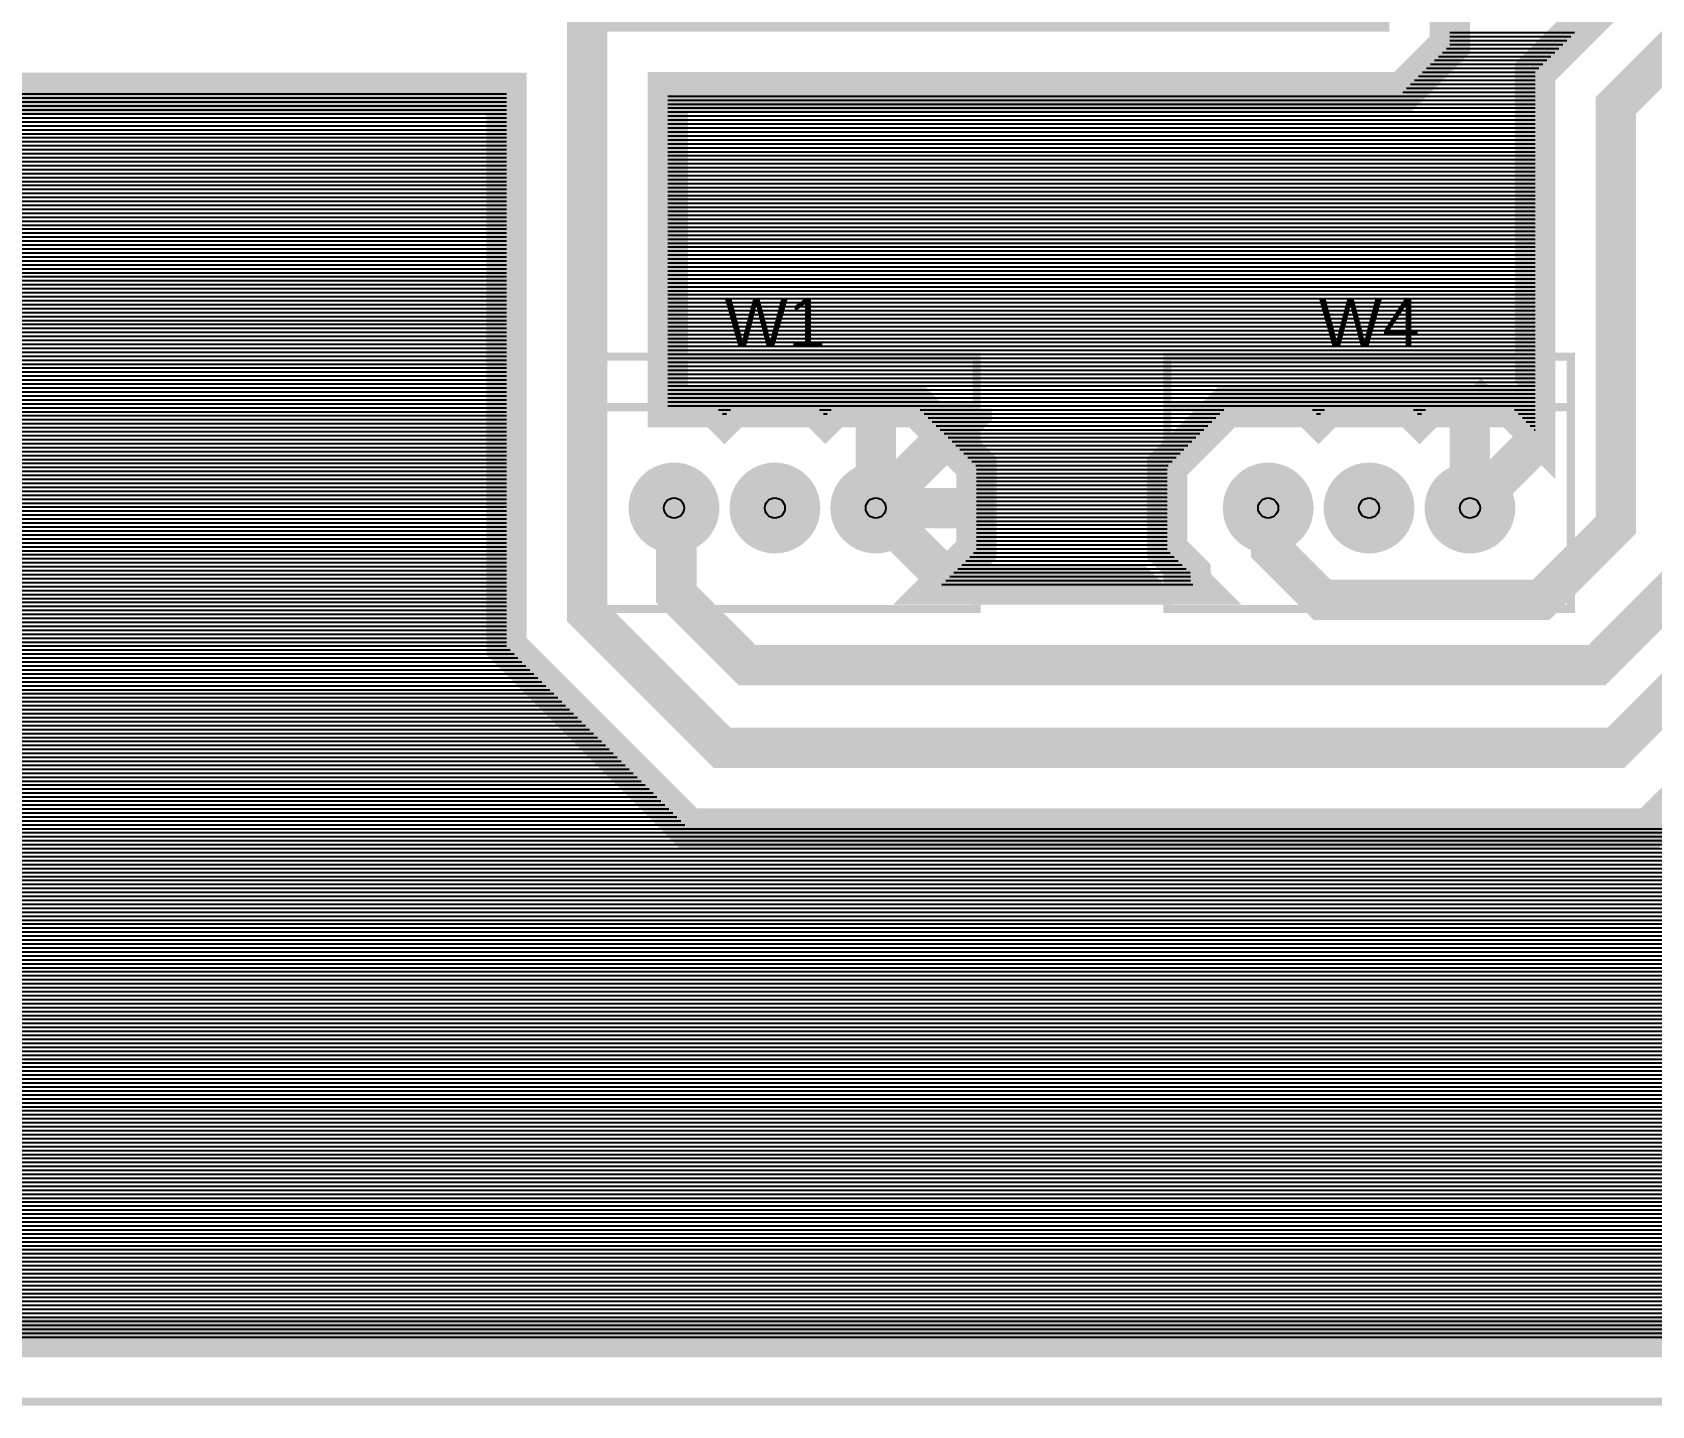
# Model space of a CAD drawing. Header units: inches. Extents: x -3.94 to 3.94, y -1.92 to 1.92.
# Drawn here: x -1.03 to 0.575, y -1.923 to -0.562 of the extents above; entities that cross this region are included whole.
import ezdxf

# ---------------------------------------------------------------- set-up
doc = ezdxf.new("R2010")
doc.units = ezdxf.units.IN
doc.layers.get('0').update_dxf_attribs({"linetype": 'CONTINUOUS'})

# ---------------------------------------------------------------- blocks, each defined once
blk = doc.blocks.new('EPAD')
at = {"const_width": 0.5}
blk.add_lwpolyline([(-0.25, 0, 1), (0.25, 0, 1)], format="xyb", close=True, dxfattribs=at)

msp = doc.modelspace()

# ---------------------------------------------------------------- linework, layer by layer
for points, const_width in [([(-3.937008, -1.919291), (3.937008, -1.919291), (3.937008, 1.919291), (-3.937008, 1.919291), (-3.937008, -1.919291)], 0.008), ([(-3.937008, -1.919291), (3.937008, -1.919291), (3.937008, 1.919291), (-3.937008, 1.919291), (-3.937008, -1.919291)], 0.008), ([(3.873008, -1.855291), (-3.873008, -1.855291), (-3.873008, 1.855291), (3.873008, 1.855291), (3.873008, -1.855291)], 0.04), ([(0.784057, -1.140198), (0.573172, -1.351082), (-0.379344, -1.351082), (-0.559805, -1.170621), (-0.559805, -0.621809), (-1.163694, -0.621809), (-1.373571, -0.411933), (-1.373571, 0.115052), (-1.154687, 0.333937), (-1.045673, 0.333937), (-1.025673, 0.353937), (-0.942831, 0.353937), (-0.884252, 0.295358), (-0.884252, 0.212516), (-0.892831, 0.203937), (-0.884252, 0.195358), (-0.884252, 0.128471), (-0.688039, 0.128471), (-0.677708, 0.138802), (-0.677708, 1.121354), (-0.451642, 1.34742), (0.581445, 1.34742), (0.604877, 1.323989)], 0.04), ([(2.59685, -0.450787), (2.522201, -0.525437), (2.080544, -0.525437), (1.963261, -0.642721), (1.963261, -0.649775), (1.750739, -0.649775), (1.74192, -0.658594), (1.681018, -0.719496), (0.807231, -0.719496), (0.704057, -0.82267), (0.704057, -0.827961), (0.704057, -1.107061), (0.540036, -1.271082), (-0.346208, -1.271082), (-0.479805, -1.137485), (-0.479805, -0.541339), (0.295276, -0.541339), (0.295276, -0.333465)], 0.04), ([(0.582383, -0.478796), (0.459921, -0.601258), (0.459921, -0.956689), (0.436697, -0.933465), (0.353854, -0.933465), (0.345276, -0.942044), (0.336697, -0.933465), (0.253854, -0.933465), (0.245276, -0.942044), (0.236697, -0.933465), (0.153854, -0.933465), (0.095276, -0.992043), (0.095276, -1.074886), (0.118124, -1.097734), (0.118124, -1.106984), (0.120494, -1.109353), (-0.128169, -1.109353), (-0.093701, -1.074886), (-0.093701, -0.992043), (-0.15228, -0.933465), (-0.235122, -0.933465), (-0.243701, -0.942044), (-0.25228, -0.933465), (-0.335122, -0.933465), (-0.343701, -0.942044), (-0.35228, -0.933465), (-0.399806, -0.933465), (-0.399806, -0.621338), (0.328413, -0.621338), (0.375275, -0.574475), (0.375275, -0.394886)], 0.04), ([(1.99685, -0.450787), (1.98183, -0.465807), (1.98183, -0.525905), (1.928458, -0.579277), (1.710358, -0.579277), (1.638549, -0.651086), (0.704955, -0.651086), (0.625528, -0.730513), (0.625528, -1.084969), (0.521145, -1.189353), (-0.321087, -1.189353), (-0.391398, -1.119041), (-0.391398, -1.035767), (-0.393701, -1.033465)], 0.04), ([(1.69685, -0.450787), (1.588843, -0.558795), (0.61552, -0.558795), (0.539921, -0.634394), (0.539921, -1.05041), (0.465702, -1.124628), (0.248905, -1.124628), (0.198124, -1.073847), (0.198124, -1.036313), (0.195276, -1.033465)], 0.04), ([(-0.493701, -1.133465), (-0.093701, -1.133465), (-0.093701, -0.883465), (-0.493701, -0.883465), (-0.493701, -1.133465)], 0.008), ([(-0.493701, -1.133465), (-0.093701, -1.133465), (-0.093701, -0.883465), (-0.493701, -0.883465), (-0.493701, -1.133465)], 0.008), ([(0.095276, -1.133465), (0.495276, -1.133465), (0.495276, -0.883465), (0.095276, -0.883465), (0.095276, -1.133465)], 0.008), ([(0.095276, -1.133465), (0.495276, -1.133465), (0.495276, -0.883465), (0.095276, -0.883465), (0.095276, -1.133465)], 0.008), ([(-0.193701, -1.033465), (-0.193701, -0.927144), (-0.192591, -0.926035)], 0.04), ([(0.395276, -1.033465), (0.395276, -0.922111), (0.392089, -0.918925)], 0.04), ([(0.395276, -1.033465), (0.459608, -0.969132), (0.459608, -0.931007)], 0.04), ([(-0.493701, -0.933465), (-0.093701, -0.933465)], 0.008), ([(-0.493701, -0.933465), (-0.093701, -0.933465)], 0.008), ([(-0.193701, -1.033465), (-0.098425, -0.938189), (-0.098425, -0.935039)], 0.04), ([(-0.193701, -0.933465), (-0.193701, -1.033465)], 0.01), ([(0.095276, -0.933465), (0.495276, -0.933465)], 0.008), ([(0.095276, -0.933465), (0.495276, -0.933465)], 0.008), ([(0.395276, -0.933465), (0.395276, -1.033465)], 0.01), ([(-0.193701, -1.033465), (-0.091313, -1.033465), (-0.090367, -1.032518)], 0.04), ([(-0.193701, -1.033465), (-0.121129, -1.106037), (-0.121129, -1.108713)], 0.04), ([(-0.093701, -1.033465), (-0.193701, -1.033465)], 0.01)]:
    msp.add_lwpolyline(points, dxfattribs=dict(const_width=const_width))
for points in [[(0.375275, -0.562109), (0.49907, -0.562109)], [(0.375275, -0.566046), (0.495133, -0.566046)], [(0.375275, -0.569983), (0.491196, -0.569983)], [(0.375275, -0.57392), (0.487259, -0.57392)], [(0.356145, -0.593605), (0.467574, -0.593605)], [(0.360082, -0.589668), (0.471511, -0.589668)], [(0.364019, -0.585731), (0.475448, -0.585731)], [(0.367956, -0.581794), (0.479385, -0.581794)], [(0.371893, -0.577857), (0.483322, -0.577857)], [(0.340397, -0.609353), (0.459921, -0.609353)], [(0.344334, -0.605416), (0.459921, -0.605416)], [(0.348271, -0.601479), (0.459921, -0.601479)], [(0.352208, -0.597542), (0.463637, -0.597542)], [(-3.873008, -0.623008), (-0.559805, -0.623008)], [(-0.399806, -0.625101), (0.459921, -0.625101)], [(0.328586, -0.621164), (0.459921, -0.621164)], [(0.332523, -0.617227), (0.459921, -0.617227)], [(0.33646, -0.61329), (0.459921, -0.61329)], [(-3.873008, -0.626945), (-0.559805, -0.626945)], [(-3.873008, -0.630882), (-0.559805, -0.630882)], [(-3.873008, -0.634819), (-0.559805, -0.634819)], [(-3.873008, -0.638756), (-0.559805, -0.638756)], [(-0.399806, -0.629038), (0.459921, -0.629038)], [(-0.399806, -0.632975), (0.459921, -0.632975)], [(-0.399806, -0.636912), (0.459921, -0.636912)], [(-0.399806, -0.640849), (0.459921, -0.640849)], [(-3.873008, -0.642693), (-0.559805, -0.642693)], [(-3.873008, -0.64663), (-0.559805, -0.64663)], [(-3.873008, -0.650567), (-0.559805, -0.650567)], [(-3.873008, -0.654504), (-0.559805, -0.654504)], [(-0.399806, -0.644786), (0.459921, -0.644786)], [(-0.399806, -0.648723), (0.459921, -0.648723)], [(-0.399806, -0.65266), (0.459921, -0.65266)], [(-0.399806, -0.656597), (0.459921, -0.656597)], [(-3.873008, -0.658441), (-0.559805, -0.658441)], [(-3.873008, -0.662378), (-0.559805, -0.662378)], [(-3.873008, -0.666315), (-0.559805, -0.666315)], [(-3.873008, -0.670252), (-0.559805, -0.670252)], [(-0.399806, -0.660534), (0.459921, -0.660534)], [(-0.399806, -0.664471), (0.459921, -0.664471)], [(-0.399806, -0.668408), (0.459921, -0.668408)], [(-0.399806, -0.672345), (0.459921, -0.672345)], [(-3.873008, -0.674189), (-0.559805, -0.674189)], [(-3.873008, -0.678126), (-0.559805, -0.678126)], [(-3.873008, -0.682063), (-0.559805, -0.682063)], [(-3.873008, -0.686), (-0.559805, -0.686)], [(-3.873008, -0.689937), (-0.559805, -0.689937)], [(-0.399806, -0.676282), (0.459921, -0.676282)], [(-0.399806, -0.680219), (0.459921, -0.680219)], [(-0.399806, -0.684156), (0.459921, -0.684156)], [(-0.399806, -0.688093), (0.459921, -0.688093)], [(-3.873008, -0.693874), (-0.559805, -0.693874)], [(-3.873008, -0.697811), (-0.559805, -0.697811)], [(-3.873008, -0.701748), (-0.559805, -0.701748)], [(-3.873008, -0.705685), (-0.559805, -0.705685)], [(-0.399806, -0.69203), (0.459921, -0.69203)], [(-0.399806, -0.695967), (0.459921, -0.695967)], [(-0.399806, -0.699904), (0.459921, -0.699904)], [(-0.399806, -0.703841), (0.459921, -0.703841)], [(-3.873008, -0.709622), (-0.559805, -0.709622)], [(-3.873008, -0.713559), (-0.559805, -0.713559)], [(-3.873008, -0.717496), (-0.559805, -0.717496)], [(-3.873008, -0.721433), (-0.559805, -0.721433)], [(-0.399806, -0.707778), (0.459921, -0.707778)], [(-0.399806, -0.711715), (0.459921, -0.711715)], [(-0.399806, -0.715652), (0.459921, -0.715652)], [(-0.399806, -0.719589), (0.459921, -0.719589)], [(-3.873008, -0.72537), (-0.559805, -0.72537)], [(-3.873008, -0.729307), (-0.559805, -0.729307)], [(-3.873008, -0.733244), (-0.559805, -0.733244)], [(-3.873008, -0.737181), (-0.559805, -0.737181)], [(-0.399806, -0.723526), (0.459921, -0.723526)], [(-0.399806, -0.727463), (0.459921, -0.727463)], [(-0.399806, -0.7314), (0.459921, -0.7314)], [(-0.399806, -0.735337), (0.459921, -0.735337)], [(-3.873008, -0.741118), (-0.559805, -0.741118)], [(-3.873008, -0.745055), (-0.559805, -0.745055)], [(-3.873008, -0.748992), (-0.559805, -0.748992)], [(-3.873008, -0.752929), (-0.559805, -0.752929)], [(-0.399806, -0.739274), (0.459921, -0.739274)], [(-0.399806, -0.743211), (0.459921, -0.743211)], [(-0.399806, -0.747148), (0.459921, -0.747148)], [(-0.399806, -0.751085), (0.459921, -0.751085)], [(-3.873008, -0.756866), (-0.559805, -0.756866)], [(-3.873008, -0.760803), (-0.559805, -0.760803)], [(-3.873008, -0.76474), (-0.559805, -0.76474)], [(-3.873008, -0.768677), (-0.559805, -0.768677)], [(-0.399806, -0.755022), (0.459921, -0.755022)], [(-0.399806, -0.758959), (0.459921, -0.758959)], [(-0.399806, -0.762896), (0.459921, -0.762896)], [(-0.399806, -0.766833), (0.459921, -0.766833)], [(-3.873008, -0.772614), (-0.559805, -0.772614)], [(-3.873008, -0.776551), (-0.559805, -0.776551)], [(-3.873008, -0.780488), (-0.559805, -0.780488)], [(-3.873008, -0.784425), (-0.559805, -0.784425)], [(-0.399806, -0.77077), (0.459921, -0.77077)], [(-0.399806, -0.774707), (0.459921, -0.774707)], [(-0.399806, -0.778645), (0.459921, -0.778645)], [(-0.399806, -0.782582), (0.459921, -0.782582)], [(-3.873008, -0.788362), (-0.559805, -0.788362)], [(-3.873008, -0.792299), (-0.559805, -0.792299)], [(-3.873008, -0.796236), (-0.559805, -0.796236)], [(-3.873008, -0.800173), (-0.559805, -0.800173)], [(-0.399806, -0.786519), (0.459921, -0.786519)], [(-0.399806, -0.790456), (0.459921, -0.790456)], [(-0.399806, -0.794393), (0.459921, -0.794393)], [(-0.399806, -0.79833), (0.459921, -0.79833)], [(-0.399806, -0.802267), (0.459921, -0.802267)], [(-3.873008, -0.80411), (-0.559805, -0.80411)], [(-3.873008, -0.808047), (-0.559805, -0.808047)], [(-3.873008, -0.811984), (-0.559805, -0.811984)], [(-3.873008, -0.815921), (-0.559805, -0.815921)], [(-0.399806, -0.806204), (0.459921, -0.806204)], [(-0.399806, -0.810141), (0.459921, -0.810141)], [(-0.399806, -0.814078), (0.459921, -0.814078)], [(-0.399806, -0.818015), (0.459921, -0.818015)], [(-3.873008, -0.819858), (-0.559805, -0.819858)], [(-3.873008, -0.823795), (-0.559805, -0.823795)], [(-3.873008, -0.827732), (-0.559805, -0.827732)], [(-3.873008, -0.831669), (-0.559805, -0.831669)], [(-0.399806, -0.821952), (0.459921, -0.821952)], [(-0.399806, -0.825889), (0.459921, -0.825889)], [(-0.399806, -0.829826), (0.459921, -0.829826)], [(-0.399806, -0.833763), (0.459921, -0.833763)], [(-3.873008, -0.835606), (-0.559805, -0.835606)], [(-3.873008, -0.839543), (-0.559805, -0.839543)], [(-3.873008, -0.84348), (-0.559805, -0.84348)], [(-3.873008, -0.847417), (-0.559805, -0.847417)], [(-0.399806, -0.8377), (0.459921, -0.8377)], [(-0.399806, -0.841637), (0.459921, -0.841637)], [(-0.399806, -0.845574), (0.459921, -0.845574)], [(-0.399806, -0.849511), (0.459921, -0.849511)], [(-3.873008, -0.851354), (-0.559805, -0.851354)], [(-3.873008, -0.855291), (-0.559805, -0.855291)], [(-3.873008, -0.859228), (-0.559805, -0.859228)], [(-3.873008, -0.863165), (-0.559805, -0.863165)], [(-0.399806, -0.853448), (0.459921, -0.853448)], [(-0.399806, -0.857385), (0.459921, -0.857385)], [(-0.399806, -0.861322), (0.459921, -0.861322)], [(-0.399806, -0.865259), (0.459921, -0.865259)], [(-3.873008, -0.867102), (-0.559805, -0.867102)], [(-3.873008, -0.871039), (-0.559805, -0.871039)], [(-3.873008, -0.874976), (-0.559805, -0.874976)], [(-3.873008, -0.878913), (-0.559805, -0.878913)], [(-0.399806, -0.869196), (0.459921, -0.869196)], [(-0.399806, -0.873133), (0.459921, -0.873133)], [(-0.399806, -0.87707), (0.459921, -0.87707)], [(-0.399806, -0.881007), (0.459921, -0.881007)], [(-3.873008, -0.88285), (-0.559805, -0.88285)], [(-3.873008, -0.886787), (-0.559805, -0.886787)], [(-3.873008, -0.890724), (-0.559805, -0.890724)], [(-3.873008, -0.894661), (-0.559805, -0.894661)], [(-3.873008, -0.898598), (-0.559805, -0.898598)], [(-0.399806, -0.884944), (0.459921, -0.884944)], [(-0.399806, -0.888881), (0.459921, -0.888881)], [(-0.399806, -0.892818), (0.459921, -0.892818)], [(-0.399806, -0.896755), (0.459921, -0.896755)], [(-3.873008, -0.902535), (-0.559805, -0.902535)], [(-3.873008, -0.906472), (-0.559805, -0.906472)], [(-3.873008, -0.910409), (-0.559805, -0.910409)], [(-3.873008, -0.914346), (-0.559805, -0.914346)], [(-0.399806, -0.900692), (0.459921, -0.900692)], [(-0.399806, -0.904629), (0.459921, -0.904629)], [(-0.399806, -0.908566), (0.459921, -0.908566)], [(-0.399806, -0.912503), (0.459921, -0.912503)], [(-3.873008, -0.918283), (-0.559805, -0.918283)], [(-3.873008, -0.92222), (-0.559805, -0.92222)], [(-3.873008, -0.926157), (-0.559805, -0.926157)], [(-3.873008, -0.930094), (-0.559805, -0.930094)], [(-0.399806, -0.91644), (0.459921, -0.91644)], [(-0.399806, -0.920377), (0.459921, -0.920377)], [(-0.399806, -0.924314), (0.459921, -0.924314)], [(-0.399806, -0.928251), (0.459921, -0.928251)], [(-3.873008, -0.934031), (-0.559805, -0.934031)], [(-3.873008, -0.937968), (-0.559805, -0.937968)], [(-3.873008, -0.941905), (-0.559805, -0.941905)], [(-3.873008, -0.945843), (-0.559805, -0.945843)], [(-0.399806, -0.932188), (0.459921, -0.932188)], [(-0.34962, -0.936125), (-0.337782, -0.936125)], [(-0.345683, -0.940062), (-0.341719, -0.940062)], [(-0.24962, -0.936125), (-0.237782, -0.936125)], [(-0.245683, -0.940062), (-0.241719, -0.940062)], [(-0.14962, -0.936125), (0.151194, -0.936125)], [(-0.145683, -0.940062), (0.147257, -0.940062)], [(-0.141746, -0.943999), (0.14332, -0.943999)], [(0.239357, -0.936125), (0.251194, -0.936125)], [(0.243294, -0.940062), (0.247257, -0.940062)], [(0.339357, -0.936125), (0.351195, -0.936125)], [(0.343294, -0.940062), (0.347257, -0.940062)], [(0.439357, -0.936125), (0.459921, -0.936125)], [(0.443294, -0.940062), (0.459921, -0.940062)], [(0.447231, -0.943999), (0.459921, -0.943999)], [(-3.873008, -0.94978), (-0.559805, -0.94978)], [(-3.873008, -0.953717), (-0.559805, -0.953717)], [(-3.873008, -0.957654), (-0.559805, -0.957654)], [(-3.873008, -0.961591), (-0.559805, -0.961591)], [(-0.137809, -0.947936), (0.139383, -0.947936)], [(-0.133872, -0.951873), (0.135446, -0.951873)], [(-0.129935, -0.95581), (0.131509, -0.95581)], [(-0.125998, -0.959747), (0.127572, -0.959747)], [(0.451168, -0.947936), (0.459921, -0.947936)], [(0.455105, -0.951873), (0.459921, -0.951873)], [(0.459042, -0.95581), (0.459921, -0.95581)], [(-3.873008, -0.965528), (-0.559805, -0.965528)], [(-3.873008, -0.969465), (-0.559805, -0.969465)], [(-3.873008, -0.973402), (-0.559805, -0.973402)], [(-3.873008, -0.977339), (-0.559805, -0.977339)], [(-0.122061, -0.963684), (0.123635, -0.963684)], [(-0.118124, -0.967621), (0.119698, -0.967621)], [(-0.114187, -0.971558), (0.115761, -0.971558)], [(-0.11025, -0.975495), (0.111824, -0.975495)], [(-3.873008, -0.981276), (-0.559805, -0.981276)], [(-3.873008, -0.985213), (-0.559805, -0.985213)], [(-3.873008, -0.98915), (-0.559805, -0.98915)], [(-3.873008, -0.993087), (-0.559805, -0.993087)], [(-0.106313, -0.979432), (0.107887, -0.979432)], [(-0.102376, -0.983369), (0.10395, -0.983369)], [(-0.098439, -0.987306), (0.100013, -0.987306)], [(-0.094502, -0.991243), (0.096076, -0.991243)], [(-3.873008, -0.997024), (-0.559805, -0.997024)], [(-3.873008, -1.000961), (-0.559805, -1.000961)], [(-3.873008, -1.004898), (-0.559805, -1.004898)], [(-3.873008, -1.008835), (-0.559805, -1.008835)], [(-0.093701, -0.99518), (0.095276, -0.99518)], [(-0.093701, -0.999117), (0.095276, -0.999117)], [(-0.093701, -1.003054), (0.095276, -1.003054)], [(-0.093701, -1.006991), (0.095276, -1.006991)], [(-0.093701, -1.010928), (0.095276, -1.010928)], [(-3.873008, -1.012772), (-0.559805, -1.012772)], [(-3.873008, -1.016709), (-0.559805, -1.016709)], [(-3.873008, -1.020646), (-0.559805, -1.020646)], [(-3.873008, -1.024583), (-0.559805, -1.024583)], [(-0.093701, -1.014865), (0.095276, -1.014865)], [(-0.093701, -1.018802), (0.095276, -1.018802)], [(-0.093701, -1.022739), (0.095276, -1.022739)], [(-0.093701, -1.026676), (0.095276, -1.026676)], [(-3.873008, -1.02852), (-0.559805, -1.02852)], [(-3.873008, -1.032457), (-0.559805, -1.032457)], [(-3.873008, -1.036394), (-0.559805, -1.036394)], [(-3.873008, -1.040331), (-0.559805, -1.040331)], [(-0.093701, -1.030613), (0.095276, -1.030613)], [(-0.093701, -1.03455), (0.095276, -1.03455)], [(-0.093701, -1.038487), (0.095276, -1.038487)], [(-0.093701, -1.042424), (0.095276, -1.042424)], [(-3.873008, -1.044268), (-0.559805, -1.044268)], [(-3.873008, -1.048205), (-0.559805, -1.048205)], [(-3.873008, -1.052142), (-0.559805, -1.052142)], [(-3.873008, -1.056079), (-0.559805, -1.056079)], [(-0.093701, -1.046361), (0.095276, -1.046361)], [(-0.093701, -1.050298), (0.095276, -1.050298)], [(-0.093701, -1.054235), (0.095276, -1.054235)], [(-0.093701, -1.058172), (0.095276, -1.058172)], [(-3.873008, -1.060016), (-0.559805, -1.060016)], [(-3.873008, -1.063953), (-0.559805, -1.063953)], [(-3.873008, -1.06789), (-0.559805, -1.06789)], [(-3.873008, -1.071827), (-0.559805, -1.071827)], [(-0.093701, -1.062109), (0.095276, -1.062109)], [(-0.093701, -1.066046), (0.095276, -1.066046)], [(-0.093701, -1.069983), (0.095276, -1.069983)], [(-0.093701, -1.07392), (0.095276, -1.07392)], [(-3.873008, -1.075764), (-0.559805, -1.075764)], [(-3.873008, -1.079701), (-0.559805, -1.079701)], [(-3.873008, -1.083638), (-0.559805, -1.083638)], [(-3.873008, -1.087575), (-0.559805, -1.087575)], [(-0.108483, -1.089668), (0.110058, -1.089668)], [(-0.104546, -1.085731), (0.106121, -1.085731)], [(-0.100609, -1.081794), (0.102184, -1.081794)], [(-0.096672, -1.077857), (0.098247, -1.077857)], [(-3.873008, -1.091512), (-0.559805, -1.091512)], [(-3.873008, -1.095449), (-0.559805, -1.095449)], [(-3.873008, -1.099386), (-0.559805, -1.099386)], [(-3.873008, -1.103323), (-0.559805, -1.103323)], [(-3.873008, -1.10726), (-0.559805, -1.10726)], [(-0.124231, -1.105416), (0.118124, -1.105416)], [(-0.120294, -1.101479), (0.118124, -1.101479)], [(-0.116357, -1.097542), (0.117932, -1.097542)], [(-0.11242, -1.093605), (0.113995, -1.093605)], [(-3.873008, -1.111197), (-0.559805, -1.111197)], [(-3.873008, -1.115134), (-0.559805, -1.115134)], [(-3.873008, -1.119071), (-0.559805, -1.119071)], [(-3.873008, -1.123008), (-0.559805, -1.123008)], [(-0.128169, -1.109353), (0.120494, -1.109353)], [(-3.873008, -1.126945), (-0.559805, -1.126945)], [(-3.873008, -1.130882), (-0.559805, -1.130882)], [(-3.873008, -1.134819), (-0.559805, -1.134819)], [(-3.873008, -1.138756), (-0.559805, -1.138756)], [(-3.873008, -1.142693), (-0.559805, -1.142693)], [(-3.873008, -1.14663), (-0.559805, -1.14663)], [(-3.873008, -1.150567), (-0.559805, -1.150567)], [(-3.873008, -1.154504), (-0.559805, -1.154504)], [(-3.873008, -1.158441), (-0.559805, -1.158441)], [(-3.873008, -1.162378), (-0.559805, -1.162378)], [(-3.873008, -1.166315), (-0.559805, -1.166315)], [(-3.873008, -1.170252), (-0.559805, -1.170252)], [(-3.873008, -1.174189), (-0.556237, -1.174189)], [(-3.873008, -1.178126), (-0.5523, -1.178126)], [(-3.873008, -1.182063), (-0.548363, -1.182063)], [(-3.873008, -1.186), (-0.544426, -1.186)], [(-3.873008, -1.189937), (-0.540489, -1.189937)], [(-3.873008, -1.193874), (-0.536552, -1.193874)], [(-3.873008, -1.197811), (-0.532615, -1.197811)], [(-3.873008, -1.201748), (-0.528678, -1.201748)], [(-3.873008, -1.205685), (-0.524741, -1.205685)], [(-3.873008, -1.209622), (-0.520804, -1.209622)], [(-3.873008, -1.213559), (-0.516867, -1.213559)], [(-3.873008, -1.217496), (-0.51293, -1.217496)], [(-3.873008, -1.221433), (-0.508993, -1.221433)], [(-3.873008, -1.22537), (-0.505056, -1.22537)], [(-3.873008, -1.229307), (-0.501119, -1.229307)], [(-3.873008, -1.233244), (-0.497182, -1.233244)], [(-3.873008, -1.237181), (-0.493245, -1.237181)], [(-3.873008, -1.241118), (-0.489308, -1.241118)], [(-3.873008, -1.245055), (-0.485371, -1.245055)], [(-3.873008, -1.248992), (-0.481434, -1.248992)], [(-3.873008, -1.252929), (-0.477497, -1.252929)], [(-3.873008, -1.256866), (-0.47356, -1.256866)], [(-3.873008, -1.260803), (-0.469623, -1.260803)], [(-3.873008, -1.26474), (-0.465686, -1.26474)], [(-3.873008, -1.268677), (-0.461749, -1.268677)], [(-3.873008, -1.272614), (-0.457812, -1.272614)], [(-3.873008, -1.276551), (-0.453875, -1.276551)], [(-3.873008, -1.280488), (-0.449938, -1.280488)], [(-3.873008, -1.284425), (-0.446001, -1.284425)], [(-3.873008, -1.288362), (-0.442064, -1.288362)], [(-3.873008, -1.292299), (-0.438127, -1.292299)], [(-3.873008, -1.296236), (-0.43419, -1.296236)], [(-3.873008, -1.300173), (-0.430253, -1.300173)], [(-3.873008, -1.30411), (-0.426316, -1.30411)], [(-3.873008, -1.308047), (-0.422379, -1.308047)], [(-3.873008, -1.311984), (-0.418442, -1.311984)], [(-3.873008, -1.315921), (-0.414505, -1.315921)], [(-3.873008, -1.319858), (-0.410568, -1.319858)], [(-3.873008, -1.323795), (-0.406631, -1.323795)], [(-3.873008, -1.327732), (-0.402694, -1.327732)], [(-3.873008, -1.331669), (-0.398757, -1.331669)], [(-3.873008, -1.335606), (-0.39482, -1.335606)], [(-3.873008, -1.339543), (-0.390883, -1.339543)], [(-3.873008, -1.34348), (-0.386946, -1.34348)], [(-3.873008, -1.347417), (-0.383009, -1.347417)], [(-3.873008, -1.351354), (3.873008, -1.351354)], [(-3.873008, -1.355291), (3.873008, -1.355291)], [(-3.873008, -1.359228), (3.873008, -1.359228)], [(-3.873008, -1.363165), (3.873008, -1.363165)], [(-3.873008, -1.367102), (3.873008, -1.367102)], [(-3.873008, -1.371039), (3.873008, -1.371039)], [(-3.873008, -1.374976), (3.873008, -1.374976)], [(-3.873008, -1.378913), (3.873008, -1.378913)], [(-3.873008, -1.38285), (3.873008, -1.38285)], [(-3.873008, -1.386787), (3.873008, -1.386787)], [(-3.873008, -1.390724), (3.873008, -1.390724)], [(-3.873008, -1.394661), (3.873008, -1.394661)], [(-3.873008, -1.398598), (3.873008, -1.398598)], [(-3.873008, -1.402535), (3.873008, -1.402535)], [(-3.873008, -1.406472), (3.873008, -1.406472)], [(-3.873008, -1.410409), (3.873008, -1.410409)], [(-3.873008, -1.414346), (3.873008, -1.414346)], [(-3.873008, -1.418283), (3.873008, -1.418283)], [(-3.873008, -1.42222), (3.873008, -1.42222)], [(-3.873008, -1.426157), (3.873008, -1.426157)], [(-3.873008, -1.430094), (3.873008, -1.430094)], [(-3.873008, -1.434031), (3.873008, -1.434031)], [(-3.873008, -1.437968), (3.873008, -1.437968)], [(-3.873008, -1.441905), (3.873008, -1.441905)], [(-3.873008, -1.445843), (3.873008, -1.445843)], [(-3.873008, -1.44978), (3.873008, -1.44978)], [(-3.873008, -1.453717), (3.873008, -1.453717)], [(-3.873008, -1.457654), (3.873008, -1.457654)], [(-3.873008, -1.461591), (3.873008, -1.461591)], [(-3.873008, -1.465528), (3.873008, -1.465528)], [(-3.873008, -1.469465), (3.873008, -1.469465)], [(-3.873008, -1.473402), (3.873008, -1.473402)], [(-3.873008, -1.477339), (3.873008, -1.477339)], [(-3.873008, -1.481276), (3.873008, -1.481276)], [(-3.873008, -1.485213), (3.873008, -1.485213)], [(-3.873008, -1.48915), (3.873008, -1.48915)], [(-3.873008, -1.493087), (3.873008, -1.493087)], [(-3.873008, -1.497024), (3.873008, -1.497024)], [(-3.873008, -1.500961), (3.873008, -1.500961)], [(-3.873008, -1.504898), (3.873008, -1.504898)], [(-3.873008, -1.508835), (3.873008, -1.508835)], [(-3.873008, -1.512772), (3.873008, -1.512772)], [(-3.873008, -1.516709), (3.873008, -1.516709)], [(-3.873008, -1.520646), (3.873008, -1.520646)], [(-3.873008, -1.524583), (3.873008, -1.524583)], [(-3.873008, -1.52852), (3.873008, -1.52852)], [(-3.873008, -1.532457), (3.873008, -1.532457)], [(-3.873008, -1.536394), (3.873008, -1.536394)], [(-3.873008, -1.540331), (3.873008, -1.540331)], [(-3.873008, -1.544268), (3.873008, -1.544268)], [(-3.873008, -1.548205), (3.873008, -1.548205)], [(-3.873008, -1.552142), (3.873008, -1.552142)], [(-3.873008, -1.556079), (3.873008, -1.556079)], [(-3.873008, -1.560016), (3.873008, -1.560016)], [(-3.873008, -1.563953), (3.873008, -1.563953)], [(-3.873008, -1.56789), (3.873008, -1.56789)], [(-3.873008, -1.571827), (3.873008, -1.571827)], [(-3.873008, -1.575764), (3.873008, -1.575764)], [(-3.873008, -1.579701), (3.873008, -1.579701)], [(-3.873008, -1.583638), (3.873008, -1.583638)], [(-3.873008, -1.587575), (3.873008, -1.587575)], [(-3.873008, -1.591512), (3.873008, -1.591512)], [(-3.873008, -1.595449), (3.873008, -1.595449)], [(-3.873008, -1.599386), (3.873008, -1.599386)], [(-3.873008, -1.603323), (3.873008, -1.603323)], [(-3.873008, -1.60726), (3.873008, -1.60726)], [(-3.873008, -1.611197), (3.873008, -1.611197)], [(-3.873008, -1.615134), (3.873008, -1.615134)], [(-3.873008, -1.619071), (3.873008, -1.619071)], [(-3.873008, -1.623008), (3.873008, -1.623008)], [(-3.873008, -1.626945), (3.873008, -1.626945)], [(-3.873008, -1.630882), (3.873008, -1.630882)], [(-3.873008, -1.634819), (3.873008, -1.634819)], [(-3.873008, -1.638756), (3.873008, -1.638756)], [(-3.873008, -1.642693), (3.873008, -1.642693)], [(-3.873008, -1.64663), (3.873008, -1.64663)], [(-3.873008, -1.650567), (3.873008, -1.650567)], [(-3.873008, -1.654504), (3.873008, -1.654504)], [(-3.873008, -1.658441), (3.873008, -1.658441)], [(-3.873008, -1.662378), (3.873008, -1.662378)], [(-3.873008, -1.666315), (3.873008, -1.666315)], [(-3.873008, -1.670252), (3.873008, -1.670252)], [(-3.873008, -1.674189), (3.873008, -1.674189)], [(-3.873008, -1.678126), (3.873008, -1.678126)], [(-3.873008, -1.682063), (3.873008, -1.682063)], [(-3.873008, -1.686), (3.873008, -1.686)], [(-3.873008, -1.689937), (3.873008, -1.689937)], [(-3.873008, -1.693874), (3.873008, -1.693874)], [(-3.873008, -1.697811), (3.873008, -1.697811)], [(-3.873008, -1.701748), (3.873008, -1.701748)], [(-3.873008, -1.705685), (3.873008, -1.705685)], [(-3.873008, -1.709622), (3.873008, -1.709622)], [(-3.873008, -1.713559), (3.873008, -1.713559)], [(-3.873008, -1.717496), (3.873008, -1.717496)], [(-3.873008, -1.721433), (3.873008, -1.721433)], [(-3.873008, -1.72537), (3.873008, -1.72537)], [(-3.873008, -1.729307), (3.873008, -1.729307)], [(-3.873008, -1.733244), (3.873008, -1.733244)], [(-3.873008, -1.737181), (3.873008, -1.737181)], [(-3.873008, -1.741118), (3.873008, -1.741118)], [(-3.873008, -1.745055), (3.873008, -1.745055)], [(-3.873008, -1.748992), (3.873008, -1.748992)], [(-3.873008, -1.752929), (3.873008, -1.752929)], [(-3.873008, -1.756866), (3.873008, -1.756866)], [(-3.873008, -1.760803), (3.873008, -1.760803)], [(-3.873008, -1.76474), (3.873008, -1.76474)], [(-3.873008, -1.768677), (3.873008, -1.768677)], [(-3.873008, -1.772614), (3.873008, -1.772614)], [(-3.873008, -1.776551), (3.873008, -1.776551)], [(-3.873008, -1.780488), (3.873008, -1.780488)], [(-3.873008, -1.784425), (3.873008, -1.784425)], [(-3.873008, -1.788362), (3.873008, -1.788362)], [(-3.873008, -1.792299), (3.873008, -1.792299)], [(-3.873008, -1.796236), (3.873008, -1.796236)], [(-3.873008, -1.800173), (3.873008, -1.800173)], [(-3.873008, -1.80411), (3.873008, -1.80411)], [(-3.873008, -1.808047), (3.873008, -1.808047)], [(-3.873008, -1.811984), (3.873008, -1.811984)], [(-3.873008, -1.815921), (3.873008, -1.815921)], [(-3.873008, -1.819858), (3.873008, -1.819858)], [(-3.873008, -1.823795), (3.873008, -1.823795)], [(-3.873008, -1.827732), (3.873008, -1.827732)], [(-3.873008, -1.831669), (3.873008, -1.831669)], [(-3.873008, -1.835606), (3.873008, -1.835606)], [(-3.873008, -1.839543), (3.873008, -1.839543)], [(-3.873008, -1.84348), (3.873008, -1.84348)], [(-3.873008, -1.847417), (3.873008, -1.847417)], [(-3.873008, -1.851354), (3.873008, -1.851354)], [(-3.873008, -1.855291), (3.873008, -1.855291)]]:
    msp.add_lwpolyline(points)
for centre in [(-0.393701, -1.033465), (-0.293701, -1.033465), (-0.193701, -1.033465), (0.195276, -1.033465), (0.295276, -1.033465), (0.395276, -1.033465)]:
    msp.add_circle(centre, 0.01)

# ---------------------------------------------------------------- block references
for p, xscale, yscale in [((-0.393701, -1.033465), 0.09, 0.09), ((-0.393701, -1.033465), 0.08, 0.08), ((-0.293701, -1.033465), 0.09, 0.09), ((-0.293701, -1.033465), 0.08, 0.08), ((-0.193701, -1.033465), 0.09, 0.09), ((-0.193701, -1.033465), 0.08, 0.08), ((0.195276, -1.033465), 0.09, 0.09), ((0.195276, -1.033465), 0.08, 0.08), ((0.295276, -1.033465), 0.09, 0.09), ((0.295276, -1.033465), 0.08, 0.08), ((0.395276, -1.033465), 0.09, 0.09), ((0.395276, -1.033465), 0.08, 0.08)]:
    msp.add_blockref('EPAD', p, dxfattribs=dict(xscale=xscale, yscale=yscale))

# ---------------------------------------------------------------- texts
at = {"width": 1.041667}
for s, p in [('W1', (-0.343701, -0.873465)), ('W1', (-0.343701, -0.873465)), ('W4', (0.245276, -0.873465)), ('W4', (0.245276, -0.873465))]:
    msp.add_text(s, height=0.048, dxfattribs=at).set_placement(p)

doc.saveas('drawing.dxf')
